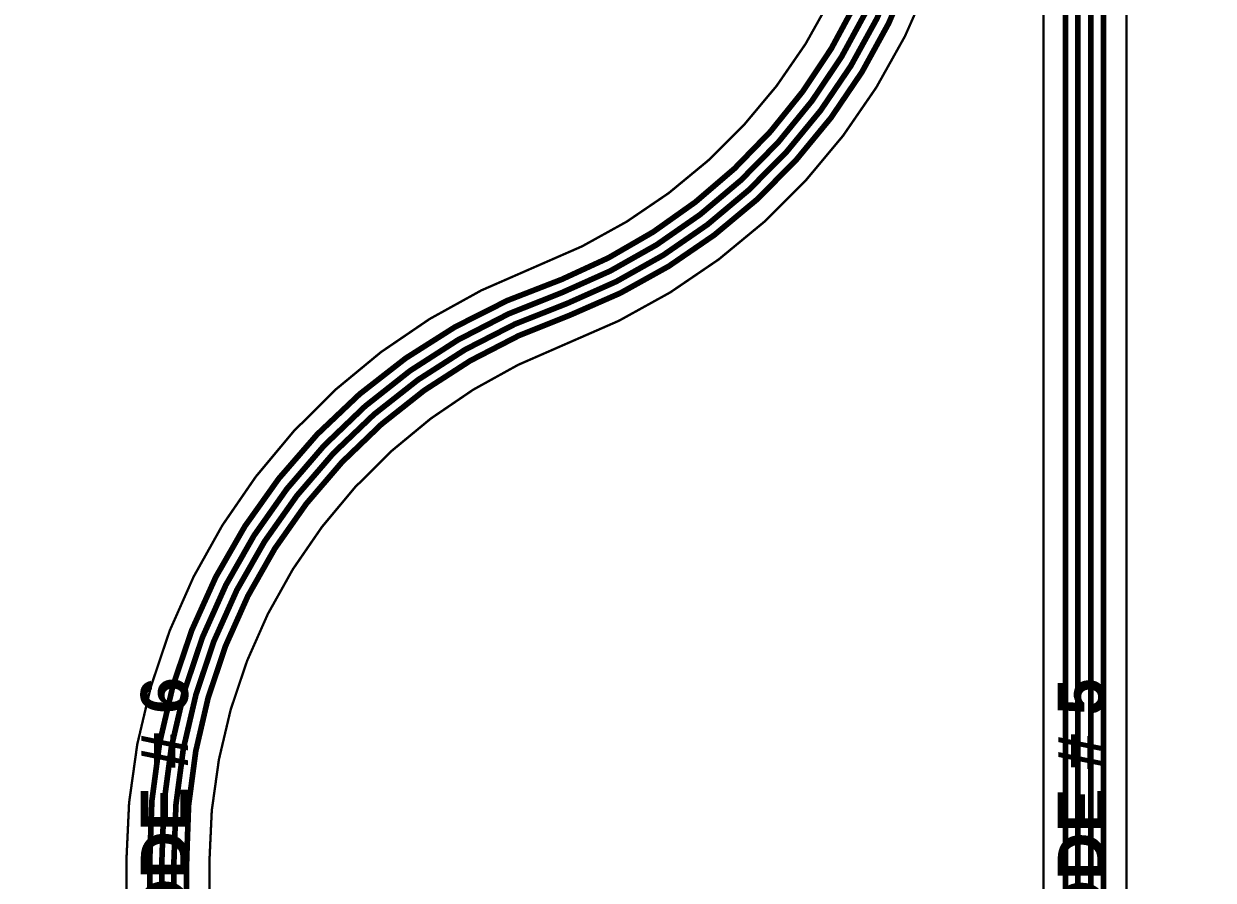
# Model space of a CAD drawing. Header units: inches. Extents: x -17 to 349, y -40 to 215.
# Drawn here: x 39.3 to 103.4, y 50.1 to 96.2 of the extents above; entities that cross this region are included whole.
import ezdxf

# ---------------------------------------------------------------- set-up
doc = ezdxf.new("R2010")
doc.units = ezdxf.units.IN
for name, color, linetype in [('Board Outline', 216, 'Continuous'), ('Bottom Layer', 5, 'Continuous'), ('Top Overlay', 2, 'Continuous')]:
    doc.layers.add(name, color=color, linetype=linetype)
doc.styles.add('Arial_Bold', font='', dxfattribs={"height": 0.2})
doc.styles.get('Arial_Bold').set_extended_font_data('Arial', bold=True)

msp = doc.modelspace()

# ---------------------------------------------------------------- linework, layer by layer
at = {"layer": 'Board Outline', "const_width": 0.127}
for points in [[(2.47, 60.422, -0.41422), (71.991, 129.942)], [(6.94, 60.422, -0.41422), (71.991, 125.472)], [(16.922, 55.717, -0.414209), (82.689, 121.485)], [(21.392, 55.717, -0.398878), (79.465, 116.93)], [(85.897, 110.712, -0.30992), (66.876, 83.135)], [(90.367, 110.755, -0.310368), (68.476, 78.961)], [(125.03, 78.743, -0.307813), (102.94, 110.599)], [(44.857, 51.116, -0.310655), (66.876, 83.135)], [(49.327, 51.116, -0.310654), (68.476, 78.961)]]:
    msp.add_lwpolyline(points, format="xyb", dxfattribs=at)
for points in [[(94.214, 114.575), (94.221, 32.792)], [(98.684, 114.228), (98.692, 32.792)], [(66.876, 83.135), (66.876, 83.135)], [(44.857, 32.792), (44.857, 51.116)], [(49.327, 32.792), (49.327, 51.116)]]:
    msp.add_lwpolyline(points, dxfattribs=at)
at = {"layer": 'Board Outline', "const_width": 0.0635}
for points in [[(66.845, 83.135, 1), (66.908, 83.135, 1)], [(66.845, 83.135, 1), (66.908, 83.135, 1)], [(66.845, 83.135, 1), (66.908, 83.135, 1)], [(66.845, 83.135, 1), (66.908, 83.135, 1)], [(68.444, 78.961, 1), (68.508, 78.961, 1)], [(68.444, 78.961, 1), (68.508, 78.961, 1)], [(44.825, 51.116, 1), (44.889, 51.116, 1)], [(44.825, 51.116, 1), (44.889, 51.116, 1)], [(49.295, 51.116, 1), (49.359, 51.116, 1)], [(49.295, 51.116, 1), (49.359, 51.116, 1)]]:
    msp.add_lwpolyline(points, format="xyb", close=True, dxfattribs=at)
at = {"layer": 'Bottom Layer', "const_width": 0.305}
for points in [[(3.734, 60.422, -0.414214), (71.987, 128.599)], [(4.377, 60.425, -0.414214), (71.987, 127.938)], [(5.027, 60.425, -0.414214), (71.987, 127.278)], [(5.697, 60.445, -0.414214), (71.987, 126.617)], [(18.179, 55.726, -0.414214), (82.528, 120.267)], [(18.829, 55.726, -0.414214), (82.528, 119.607)], [(19.479, 55.737, -0.414214), (82.553, 118.947)], [(20.165, 55.762, -0.414214), (82.528, 118.286)], [(87.792, 110.783, -0.312181), (68.289, 81.736)], [(87.114, 110.746, -0.307789), (68.295, 82.454)], [(89.11, 110.616, -0.314325), (68.72, 80.521)], [(88.454, 110.455, -0.310413), (68.582, 81.159)], [(46.119, 51.257, -0.326211), (68.295, 82.454)], [(46.769, 51.18, -0.32385), (68.289, 81.736)], [(47.419, 51.18, -0.324509), (68.582, 81.159)], [(48.103, 51.202, -0.323554), (68.72, 80.521)]]:
    msp.add_lwpolyline(points, format="xyb", dxfattribs=at)
for points in [[(95.396, 117.301), (95.396, 34.928)], [(96.064, 117.301), (96.064, 29.901)], [(96.764, 115.857), (96.772, 34.418)], [(97.44, 115.857), (97.448, 33.954)], [(46.119, 31.928), (46.119, 51.257)], [(46.769, 51.18), (46.769, 51.18)], [(46.769, 29.886), (46.769, 51.18)], [(47.419, 30.512), (47.419, 51.18)], [(48.084, 33.954), (48.103, 51.202)], [(48.103, 51.202), (48.103, 51.202)]]:
    msp.add_lwpolyline(points, dxfattribs=at)
at = {"layer": 'Bottom Layer', "const_width": 0.152}
for points in [[(68.219, 82.454, 1), (68.371, 82.454, 1)], [(68.219, 82.454, 1), (68.371, 82.454, 1)], [(68.213, 81.736, 1), (68.365, 81.736, 1)], [(68.213, 81.736, 1), (68.365, 81.736, 1)], [(68.505, 81.159, 1), (68.658, 81.159, 1)], [(68.505, 81.159, 1), (68.658, 81.159, 1)], [(68.643, 80.521, 1), (68.796, 80.521, 1)], [(68.643, 80.521, 1), (68.796, 80.521, 1)], [(46.043, 51.257, 1), (46.196, 51.257, 1)], [(46.043, 51.257, 1), (46.196, 51.257, 1)], [(46.693, 51.18, 1), (46.846, 51.18, 1)], [(46.693, 51.18, 1), (46.846, 51.18, 1)], [(46.693, 51.18, 1), (46.846, 51.18, 1)], [(46.693, 51.18, 1), (46.846, 51.18, 1)], [(47.343, 51.18, 1), (47.496, 51.18, 1)], [(47.343, 51.18, 1), (47.496, 51.18, 1)], [(48.027, 51.202, 1), (48.179, 51.202, 1)], [(48.027, 51.202, 1), (48.179, 51.202, 1)], [(48.027, 51.202, 1), (48.179, 51.202, 1)], [(48.027, 51.202, 1), (48.179, 51.202, 1)]]:
    msp.add_lwpolyline(points, format="xyb", close=True, dxfattribs=at)

# ---------------------------------------------------------------- texts
at = {"layer": 'Top Overlay', "style": 'Arial_Bold'}
for s, p in [('ELECTRODE # 6', (48.173, 33.25)), ('ELECTRODE # 5', (97.526, 33.18))]:
    msp.add_text(s, height=2.54, rotation=90, dxfattribs=at).set_placement(p)

doc.saveas('drawing.dxf')
